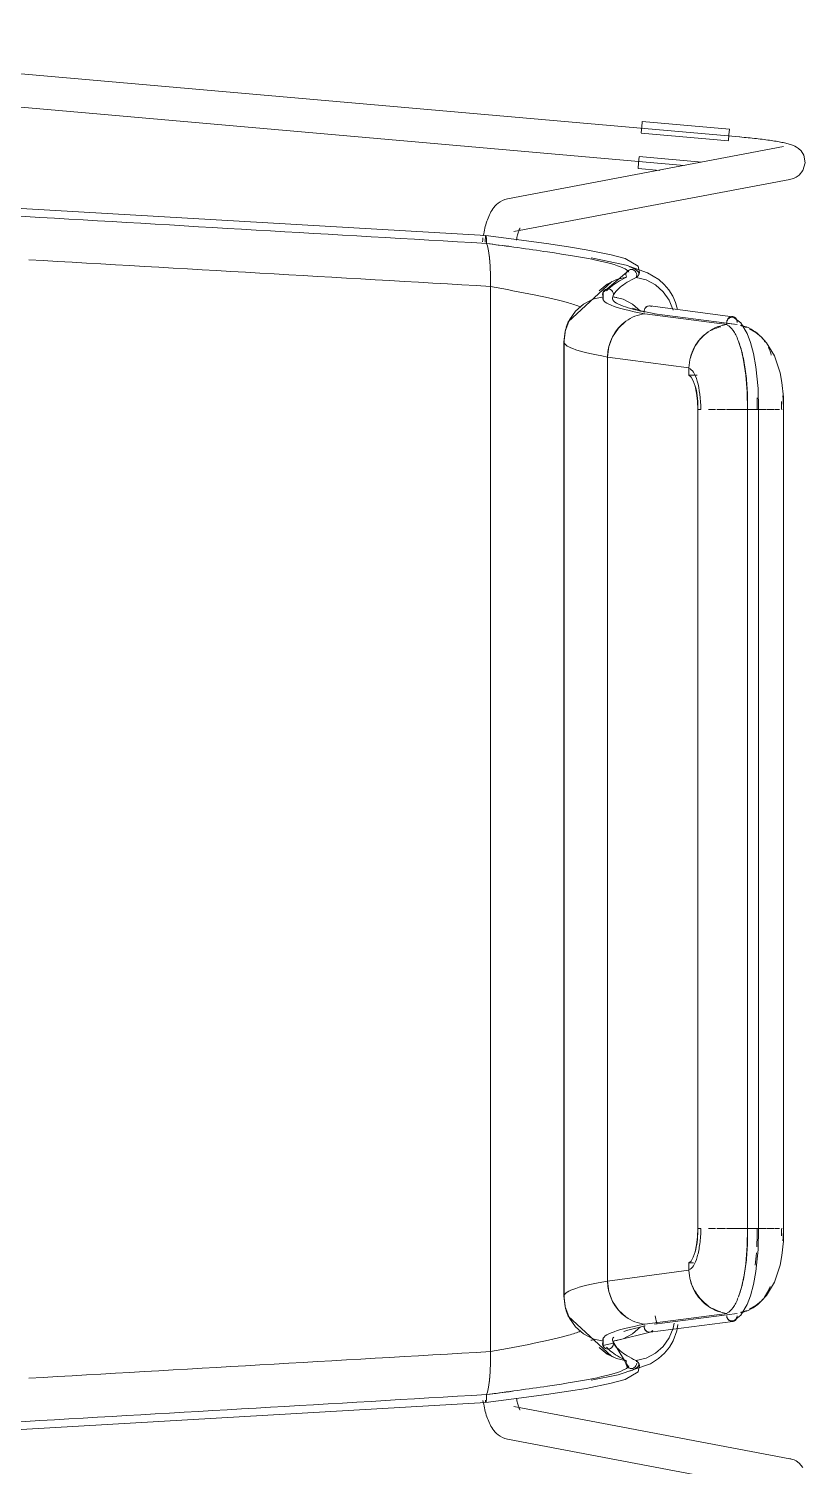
# Model space of a CAD drawing. Header units: millimetres. Extents: x 155927 to 295199, y -4084 to 97293.
# Drawn here: x 228215 to 228495, y 18219 to 18736 of the extents above; entities that cross this region are included whole.
import ezdxf

# ---------------------------------------------------------------- set-up
doc = ezdxf.new("R2010")
doc.units = ezdxf.units.MM
doc.header["$MEASUREMENT"] = 0
doc.layers.add('I-FURN', color=8, linetype='CONTINUOUS', lineweight=9)

msp = doc.modelspace()

# ---------------------------------------------------------------- linework, layer by layer
at = {"layer": 'I-FURN'}
for p, q in [((228471.19, 18697.33), (228027.87, 18736.28)), ((228026.82, 18724.33), (228451.32, 18687.03)), ((228435.81, 18698.8), (228435.99, 18700.86)), ((228435.99, 18700.86), (228436.17, 18702.91)), ((228436.17, 18702.91), (228467.58, 18700.15)), ((228435.8, 18698.68), (228467.21, 18695.92)), ((228467.4, 18698.11), (228467.22, 18696.04)), ((228467.58, 18700.15), (228467.4, 18698.11)), ((228471.35, 18697.32), (228471.19, 18697.33)), ((228472.1, 18697.25), (228471.35, 18697.32)), ((228472.85, 18697.18), (228472.1, 18697.25)), ((228473.6, 18697.11), (228472.85, 18697.18)), ((228474.34, 18697.04), (228473.6, 18697.11)), ((228475.08, 18696.96), (228474.34, 18697.04)), ((228475.81, 18696.88), (228475.08, 18696.96)), ((228476.54, 18696.8), (228475.81, 18696.88)), ((228477.26, 18696.72), (228476.54, 18696.8)), ((228477.97, 18696.64), (228477.26, 18696.72)), ((228478.66, 18696.55), (228477.97, 18696.64)), ((228479.35, 18696.47), (228478.66, 18696.55)), ((228480.03, 18696.38), (228479.35, 18696.47)), ((228480.69, 18696.29), (228480.03, 18696.38)), ((228481.34, 18696.2), (228480.69, 18696.29)), ((228481.97, 18696.11), (228481.34, 18696.2)), ((228482.59, 18696.02), (228481.97, 18696.11)), ((228483.2, 18695.93), (228482.59, 18696.02)), ((228483.78, 18695.84), (228483.2, 18695.93)), ((228484.35, 18695.75), (228483.78, 18695.84)), ((228484.9, 18695.66), (228484.35, 18695.75)), ((228485.44, 18695.56), (228484.9, 18695.66)), ((228485.95, 18695.47), (228485.44, 18695.56)), ((228486.45, 18695.37), (228485.95, 18695.47)), ((228486.92, 18695.28), (228486.45, 18695.37)), ((228487.04, 18693.85), (228387.75, 18675.04)), ((228457.66, 18688.24), (228435.06, 18690.23)), ((228487.38, 18695.18), (228486.92, 18695.28)), ((228487.83, 18695.08), (228487.38, 18695.18)), ((228488.25, 18694.98), (228487.83, 18695.08)), ((228488.67, 18694.88), (228488.25, 18694.98)), ((228489.07, 18694.77), (228488.67, 18694.88)), ((228489.46, 18694.66), (228489.07, 18694.77)), ((228489.86, 18694.53), (228489.46, 18694.66)), ((228490.26, 18694.39), (228489.86, 18694.53)), ((228490.69, 18694.22), (228490.26, 18694.39)), ((228491.17, 18694), (228490.69, 18694.22)), ((228491.73, 18693.7), (228491.17, 18694)), ((228492.43, 18693.22), (228491.73, 18693.7)), ((228493.34, 18692.37), (228492.43, 18693.22)), ((228494.38, 18690.71), (228493.34, 18692.37)), ((228494.86, 18687.95), (228494.38, 18690.71)), ((228434.68, 18686), (228434.86, 18688.04)), ((228434.68, 18686), (228442.58, 18685.3)), ((228434.86, 18688.04), (228435.04, 18690.11)), ((228494.03, 18685.2), (228492.71, 18683.62)), ((228494.03, 18685.2), (228494.86, 18687.95)), ((228379.9, 18661.85), (228047.99, 18681.14)), ((228389.98, 18663.25), (228489.27, 18682.06)), ((228489.69, 18682.15), (228489.27, 18682.06)), ((228490.2, 18682.29), (228489.69, 18682.15)), ((228490.82, 18682.5), (228490.2, 18682.29)), ((228491.62, 18682.88), (228490.82, 18682.5)), ((228492.71, 18683.62), (228491.62, 18682.88)), ((228386.76, 18674.78), (228385.86, 18674.42)), ((228387.75, 18675.04), (228386.76, 18674.78)), ((228381.44, 18669.79), (228381.17, 18669.24)), ((228381.73, 18670.33), (228381.44, 18669.79)), ((228382.06, 18670.87), (228381.73, 18670.33)), ((228382.42, 18671.4), (228382.06, 18670.87)), ((228382.82, 18671.94), (228382.42, 18671.4)), ((228383.27, 18672.47), (228382.82, 18671.94)), ((228383.79, 18672.99), (228383.27, 18672.47)), ((228384.38, 18673.5), (228383.79, 18672.99)), ((228385.07, 18673.98), (228384.38, 18673.5)), ((228385.86, 18674.42), (228385.07, 18673.98)), ((228379.55, 18664.44), (228379.39, 18663.79)), ((228379.71, 18665.09), (228379.55, 18664.44)), ((228379.88, 18665.72), (228379.71, 18665.09)), ((228380.06, 18666.33), (228379.88, 18665.72)), ((228380.26, 18666.94), (228380.06, 18666.33)), ((228380.46, 18667.53), (228380.26, 18666.94)), ((228380.68, 18668.11), (228380.46, 18667.53)), ((228380.92, 18668.68), (228380.68, 18668.11)), ((228381.17, 18669.24), (228380.92, 18668.68)), ((228392.1, 18664.29), (228392.03, 18664.13)), ((228392.15, 18664.37), (228392.1, 18664.29)), ((228392.19, 18664.45), (228392.15, 18664.37)), ((228392.21, 18664.47), (228392.19, 18664.45)), ((228378.77, 18660.33), (228378.67, 18659.6)), ((228378.87, 18661.04), (228378.77, 18660.33)), ((228379.12, 18662.44), (228378.99, 18661.74)), ((228379.25, 18663.12), (228379.12, 18662.44)), ((228379.39, 18663.79), (228379.25, 18663.12)), ((228379.69, 18660.48), (228379.68, 18659.99)), ((228379.68, 18659.99), (228379.69, 18660.48)), ((228379.68, 18659.99), (228379.69, 18659.49)), ((228379.69, 18659.49), (228379.68, 18659.99)), ((228379.72, 18660.93), (228379.69, 18660.48)), ((228379.69, 18660.48), (228379.72, 18660.93)), ((228379.75, 18661.31), (228379.72, 18660.93)), ((228379.72, 18660.93), (228379.75, 18661.31)), ((228379.8, 18661.6), (228379.75, 18661.31)), ((228379.75, 18661.31), (228379.8, 18661.6)), ((228379.8, 18661.6), (228379.85, 18661.79)), ((228379.85, 18661.78), (228379.8, 18661.6)), ((228379.9, 18661.85), (228379.85, 18661.78)), ((228379.85, 18661.79), (228379.9, 18661.85)), ((228379.9, 18661.85), (228391.76, 18660.29)), ((228379.95, 18661.77), (228379.9, 18661.85)), ((228379.9, 18661.85), (228379.95, 18661.78)), ((228379.95, 18661.78), (228380, 18661.59)), ((228380, 18661.58), (228379.95, 18661.77)), ((228380, 18661.59), (228380.05, 18661.29)), ((228380.05, 18661.28), (228380, 18661.58)), ((228380.05, 18661.29), (228380.08, 18660.9)), ((228380.08, 18660.9), (228380.05, 18661.28)), ((228380.1, 18660.44), (228380.08, 18660.9)), ((228380.08, 18660.9), (228380.1, 18660.45)), ((228380.09, 18658.98), (228380.11, 18659.45)), ((228380.11, 18659.45), (228380.09, 18658.98)), ((228380.1, 18660.45), (228380.11, 18659.95)), ((228380.11, 18659.95), (228380.1, 18660.44)), ((228380.11, 18659.45), (228380.11, 18659.95)), ((228380.11, 18659.95), (228380.11, 18659.45)), ((228391, 18660.7), (228390.91, 18660.21)), ((228391.11, 18661.17), (228391, 18660.7)), ((228391.21, 18661.62), (228391.11, 18661.17)), ((228391.32, 18662.04), (228391.21, 18661.62)), ((228391.42, 18662.43), (228391.32, 18662.04)), ((228391.53, 18662.8), (228391.42, 18662.43)), ((228391.64, 18663.13), (228391.53, 18662.8)), ((228391.74, 18663.44), (228391.64, 18663.13)), ((228391.85, 18663.71), (228391.74, 18663.44)), ((228391.76, 18660.29), (228401.68, 18658.94)), ((228391.94, 18663.94), (228391.85, 18663.71)), ((228392.03, 18664.13), (228391.94, 18663.94)), ((228380.09, 18658.98), (228380.49, 18658.08)), ((228380.49, 18658.08), (228380.09, 18658.98)), ((228380.49, 18658.08), (228380.85, 18656.34)), ((228380.85, 18656.33), (228380.49, 18658.08)), ((228381.17, 18653.84), (228380.85, 18656.33)), ((228380.85, 18656.33), (228381.16, 18653.87)), ((228401.68, 18658.94), (228409.7, 18657.76)), ((228409.7, 18657.76), (228416.02, 18656.72)), ((228416.02, 18656.72), (228425.04, 18654.92)), ((228425.04, 18654.92), (228430.03, 18653.51)), ((228381.16, 18653.87), (228381.4, 18650.78)), ((228381.41, 18650.74), (228381.17, 18653.84)), ((228381.4, 18650.74), (228381.56, 18647.26)), ((228381.56, 18647.2), (228381.41, 18650.74)), ((228421.88, 18653.01), (228417.81, 18653.74)), ((228430.4, 18651.12), (228421.88, 18653.01)), ((228431.43, 18649.41), (228422.01, 18641.29)), ((228430.03, 18653.51), (228434.67, 18650.74)), ((228438.03, 18648.44), (228430.4, 18651.12)), ((228430.62, 18648.7), (228430.93, 18649.08)), ((228430.93, 18649.08), (228430.62, 18648.7)), ((228430.93, 18649.08), (228431.34, 18649.37)), ((228431.34, 18649.37), (228430.93, 18649.08)), ((228431.16, 18649.26), (228431.37, 18649.39)), ((228431.34, 18649.37), (228431.8, 18649.55)), ((228431.8, 18649.55), (228431.34, 18649.37)), ((228431.8, 18649.55), (228432.28, 18649.61)), ((228432.28, 18649.61), (228431.8, 18649.55)), ((228432.28, 18649.61), (228432.77, 18649.53)), ((228432.77, 18649.54), (228432.28, 18649.61)), ((228433.22, 18649.34), (228432.77, 18649.54)), ((228432.77, 18649.53), (228433.22, 18649.34)), ((228433.22, 18649.34), (228433.61, 18649.04)), ((228433.62, 18649.04), (228433.22, 18649.34)), ((228433.61, 18649.04), (228433.92, 18648.65)), ((228433.92, 18648.65), (228433.62, 18649.04)), ((228434.67, 18650.74), (228435.2, 18648.56)), ((228381.56, 18647.2), (228381.62, 18643.51)), ((228381.62, 18643.43), (228381.56, 18647.2)), ((228425.23, 18645.3), (228409.54, 18630.7)), ((228423.56, 18644.36), (228420.72, 18641.96)), ((228420.72, 18641.96), (228423.56, 18644.35)), ((228426.88, 18646), (228423.56, 18644.36)), ((228423.56, 18644.35), (228426.89, 18645.99)), ((228430.5, 18646.79), (228426.88, 18646)), ((228426.89, 18645.99), (228430.5, 18646.79)), ((228430.32, 18647.76), (228430.41, 18648.25)), ((228430.41, 18648.25), (228430.32, 18647.76)), ((228430.35, 18647.26), (228430.32, 18647.76)), ((228430.32, 18647.76), (228430.35, 18647.26)), ((228430.5, 18646.79), (228430.35, 18647.26)), ((228430.35, 18647.26), (228430.5, 18646.79)), ((228430.41, 18648.25), (228430.62, 18648.7)), ((228430.62, 18648.7), (228430.41, 18648.25)), ((228433.92, 18648.65), (228434.12, 18648.2)), ((228434.12, 18648.2), (228433.92, 18648.65)), ((228434.15, 18647.2), (228433.98, 18646.73)), ((228433.99, 18646.73), (228434.15, 18647.21)), ((228437.62, 18645.83), (228433.99, 18646.73)), ((228434.12, 18648.2), (228434.19, 18647.7)), ((228434.19, 18647.7), (228434.12, 18648.2)), ((228434.19, 18647.7), (228434.15, 18647.2)), ((228434.15, 18647.21), (228434.19, 18647.7)), ((228435.2, 18648.56), (228434.91, 18647.64)), ((228440.94, 18644.09), (228437.62, 18645.83)), ((228442.14, 18645.94), (228438.03, 18648.44)), ((228443.76, 18641.61), (228440.94, 18644.09)), ((228444.1, 18644.2), (228442.14, 18645.94)), ((228445.79, 18642.22), (228444.1, 18644.2)), ((228381.62, 18260.03), (228381.62, 18643.43)), ((228381.62, 18643.43), (228381.62, 18260.03)), ((228418.4, 18638.88), (228415, 18637.13)), ((228415.01, 18637.13), (228418.39, 18638.88)), ((228422.11, 18639.78), (228418.4, 18638.88)), ((228421.99, 18641.24), (228421.91, 18640.74)), ((228421.91, 18640.74), (228421.99, 18641.23)), ((228421.95, 18640.24), (228421.91, 18640.74)), ((228421.91, 18640.74), (228421.95, 18640.25)), ((228421.95, 18640.25), (228422.11, 18639.78)), ((228422.11, 18639.77), (228421.95, 18640.24)), ((228422.19, 18641.69), (228421.99, 18641.24)), ((228421.99, 18641.23), (228422.2, 18641.68)), ((228422.14, 18641.59), (228422.09, 18638.71)), ((228422.51, 18642.07), (228422.19, 18641.69)), ((228422.2, 18641.68), (228422.51, 18642.07)), ((228422.51, 18642.07), (228422.91, 18642.36)), ((228422.91, 18642.36), (228422.51, 18642.07)), ((228422.91, 18642.36), (228423.37, 18642.55)), ((228423.37, 18642.55), (228422.91, 18642.36)), ((228423.86, 18642.62), (228423.37, 18642.55)), ((228423.37, 18642.55), (228423.86, 18642.61)), ((228424.35, 18642.55), (228423.86, 18642.62)), ((228423.86, 18642.61), (228424.35, 18642.55)), ((228424.35, 18642.55), (228424.81, 18642.36)), ((228424.81, 18642.36), (228424.35, 18642.55)), ((228424.81, 18642.36), (228425.22, 18642.07)), ((228425.22, 18642.07), (228424.81, 18642.36)), ((228425.22, 18642.07), (228425.53, 18641.68)), ((228425.53, 18641.69), (228425.22, 18642.07)), ((228425.73, 18641.24), (228425.53, 18641.69)), ((228425.53, 18641.68), (228425.73, 18641.23)), ((228425.78, 18640.24), (228425.61, 18639.77)), ((228425.61, 18639.77), (228427.04, 18639.54)), ((228425.62, 18639.78), (228425.78, 18640.25)), ((228429.33, 18638.88), (228425.62, 18639.78)), ((228425.9, 18640.45), (228425.72, 18640.02)), ((228425.82, 18640.74), (228425.73, 18641.24)), ((228425.73, 18641.23), (228425.81, 18640.74)), ((228425.81, 18640.74), (228425.78, 18640.24)), ((228425.78, 18640.25), (228425.82, 18640.74)), ((228432.73, 18637.13), (228429.33, 18638.88)), ((228445.94, 18638.53), (228443.76, 18641.61)), ((228447.16, 18640.03), (228445.79, 18642.22)), ((228447.34, 18635.01), (228445.94, 18638.53)), ((228448.19, 18637.66), (228447.16, 18640.03)), ((228409.96, 18631.48), (228412.13, 18634.62)), ((228412.13, 18634.62), (228409.96, 18631.49)), ((228412.13, 18634.62), (228415.01, 18637.13)), ((228415, 18637.13), (228412.13, 18634.62)), ((228432.69, 18635.62), (228435.13, 18634.87)), ((228435.6, 18634.62), (228432.73, 18637.13)), ((228435.13, 18634.87), (228441.42, 18633.49)), ((228436.98, 18635.09), (228436.9, 18634.6)), ((228436.9, 18634.6), (228436.94, 18634.11)), ((228437.17, 18635.55), (228436.98, 18635.09)), ((228437.09, 18633.64), (228466.79, 18629.79)), ((228437.47, 18635.93), (228437.17, 18635.55)), ((228437.86, 18636.22), (228437.47, 18635.93)), ((228438.3, 18636.41), (228437.86, 18636.22)), ((228438.77, 18636.48), (228438.3, 18636.41)), ((228439.24, 18636.41), (228438.77, 18636.48)), ((228439, 18636.47), (228468.78, 18632.61)), ((228439.68, 18636.23), (228439.24, 18636.41)), ((228440.64, 18633.62), (228470.33, 18629.77)), ((228448.85, 18635.15), (228448.19, 18637.66)), ((228410.13, 18631.8), (228408.41, 18627.34)), ((228409.96, 18631.49), (228408.59, 18627.92)), ((228408.6, 18627.91), (228409.96, 18631.48)), ((228409.54, 18630.7), (228408.83, 18628.78)), ((228427.59, 18628.52), (228425.51, 18625.4)), ((228430.33, 18631.01), (228427.59, 18628.52)), ((228464.54, 18630.52), (228469.14, 18629.92)), ((228469.27, 18632.25), (228471.66, 18630.36)), ((228471.66, 18630.36), (228473.96, 18626.53)), ((228474.77, 18628.23), (228477.04, 18626.9)), ((228408.41, 18627.34), (228407.97, 18623.59)), ((228407.97, 18623.59), (228407.97, 18318.79)), ((228408.59, 18627.92), (228408.12, 18624.12)), ((228408.12, 18624.12), (228408.6, 18627.91)), ((228408.12, 18279.34), (228408.12, 18624.12)), ((228408.12, 18624.12), (228408.12, 18279.34)), ((228425.51, 18625.4), (228424.19, 18621.86)), ((228471.01, 18623.32), (228470.82, 18623.83)), ((228471.89, 18620.49), (228471.01, 18623.32)), ((228473.96, 18626.53), (228475.15, 18623.36)), ((228475.15, 18623.36), (228476.23, 18619.32)), ((228477.04, 18626.9), (228479.11, 18625.23)), ((228479.11, 18625.23), (228480.94, 18623.25)), ((228480.94, 18623.25), (228483.81, 18618.53)), ((228424.19, 18621.86), (228423.72, 18618.09)), ((228423.72, 18618.09), (228452.99, 18614.23)), ((228423.72, 18285.38), (228423.72, 18618.09)), ((228423.72, 18618.09), (228423.72, 18285.38)), ((228472.69, 18616.99), (228471.89, 18620.49)), ((228476.23, 18619.32), (228477.1, 18614.61)), ((228483.81, 18618.53), (228485.83, 18612.38)), ((228452.99, 18614.23), (228452.93, 18611.51)), ((228473.52, 18611.56), (228472.69, 18616.99)), ((228477.1, 18614.61), (228477.9, 18606.72)), ((228455.93, 18611.51), (228452.93, 18611.51)), ((228452.93, 18611.51), (228453.79, 18610.87)), ((228453.79, 18610.87), (228454.58, 18609.52)), ((228454.58, 18609.52), (228455.25, 18607.54)), ((228455.25, 18607.54), (228455.76, 18605.05)), ((228474, 18605.57), (228473.52, 18611.56)), ((228485.83, 18612.38), (228486.48, 18608.89)), ((228486.48, 18608.89), (228487, 18603.68)), ((228455.76, 18605.05), (228456.08, 18602.2)), ((228456.08, 18602.2), (228456.18, 18599.16)), ((228474.08, 18599.16), (228474, 18605.57)), ((228477.9, 18606.72), (228478.05, 18599.16)), ((228487, 18603.68), (228487.08, 18599.16)), ((228456.18, 18599.16), (228456.18, 18304.31)), ((228456.24, 18304.31), (228456.24, 18599.16)), ((228460.1, 18599.16), (228462.56, 18599.16)), ((228463.08, 18599.16), (228464.49, 18599.16)), ((228466.19, 18599.16), (228464.48, 18599.16)), ((228466.55, 18599.16), (228470.11, 18599.16)), ((228474.11, 18599.16), (228470.3, 18599.16)), ((228470.3, 18599.16), (228474.11, 18599.16)), ((228474.08, 18599.16), (228474.08, 18304.31)), ((228474.09, 18599.16), (228478.05, 18599.16)), ((228474.2, 18599.16), (228474.09, 18599.16)), ((228474.42, 18599.16), (228474.2, 18599.16)), ((228474.75, 18599.16), (228474.42, 18599.16)), ((228475.17, 18599.16), (228474.75, 18599.16)), ((228475.64, 18599.16), (228475.17, 18599.16)), ((228476.14, 18599.16), (228475.64, 18599.16)), ((228476.63, 18599.16), (228476.14, 18599.16)), ((228477.09, 18599.16), (228476.63, 18599.16)), ((228477.48, 18599.16), (228477.09, 18599.16)), ((228477.78, 18599.16), (228477.48, 18599.16)), ((228477.98, 18599.16), (228477.78, 18599.16)), ((228480.83, 18599.16), (228477.8, 18599.16)), ((228477.8, 18599.16), (228480.82, 18599.16)), ((228478.05, 18599.16), (228477.98, 18599.16)), ((228478.05, 18304.31), (228478.05, 18599.16)), ((228480.99, 18599.16), (228483.56, 18599.16)), ((228483.84, 18599.16), (228485.59, 18599.16)), ((228486.78, 18599.16), (228487.07, 18599.16)), ((228487.08, 18599.16), (228486.91, 18599.16)), ((228487.08, 18304.31), (228487.08, 18599.16)), ((228407.97, 18318.79), (228407.97, 18279.88)), ((228456.18, 18304.31), (228456.08, 18301.27)), ((228462.56, 18304.31), (228460.1, 18304.31)), ((228464.49, 18304.31), (228463.08, 18304.31)), ((228464.48, 18304.31), (228466.19, 18304.31)), ((228470.11, 18304.31), (228466.55, 18304.31)), ((228470.3, 18304.31), (228474.11, 18304.31)), ((228474.11, 18304.31), (228470.3, 18304.31)), ((228474.01, 18298.08), (228474.08, 18304.31)), ((228478.05, 18304.31), (228474.2, 18304.31)), ((228474.2, 18304.31), (228474.42, 18304.31)), ((228474.42, 18304.31), (228474.75, 18304.31)), ((228474.75, 18304.31), (228475.17, 18304.31)), ((228475.17, 18304.31), (228475.64, 18304.31)), ((228475.64, 18304.31), (228476.14, 18304.31)), ((228476.14, 18304.31), (228476.63, 18304.31)), ((228476.63, 18304.31), (228477.09, 18304.31)), ((228477.09, 18304.31), (228477.48, 18304.31)), ((228477.48, 18304.31), (228477.78, 18304.31)), ((228477.78, 18304.31), (228477.98, 18304.31)), ((228477.8, 18304.31), (228480.83, 18304.31)), ((228480.82, 18304.31), (228477.8, 18304.31)), ((228477.9, 18296.75), (228478.05, 18304.31)), ((228477.98, 18304.31), (228478.05, 18304.31)), ((228483.56, 18304.31), (228480.99, 18304.31)), ((228485.59, 18304.31), (228483.84, 18304.31)), ((228487.07, 18304.31), (228486.78, 18304.31)), ((228486.91, 18304.31), (228487.08, 18304.31)), ((228487, 18299.79), (228487.08, 18304.31)), ((228455.76, 18298.42), (228455.25, 18295.93)), ((228456.08, 18301.27), (228455.76, 18298.42)), ((228473.47, 18291.52), (228474.01, 18298.08)), ((228486.48, 18294.58), (228487, 18299.79)), ((228453.79, 18292.59), (228452.93, 18291.95)), ((228452.93, 18291.95), (228454.59, 18291.95)), ((228452.93, 18291.95), (228452.99, 18289.24)), ((228454.58, 18293.94), (228453.79, 18292.59)), ((228455.25, 18295.93), (228454.58, 18293.94)), ((228477.1, 18288.86), (228477.9, 18296.75)), ((228485.83, 18291.08), (228486.48, 18294.58)), ((228452.99, 18289.24), (228423.72, 18285.38)), ((228471.91, 18283.07), (228472.88, 18287.51)), ((228472.88, 18287.51), (228473.47, 18291.52)), ((228476.23, 18284.14), (228477.1, 18288.86)), ((228483.81, 18284.93), (228485.83, 18291.08)), ((228423.72, 18285.38), (228424.19, 18281.61)), ((228424.19, 18281.61), (228425.51, 18278.06)), ((228470.82, 18279.64), (228471.91, 18283.07)), ((228475.15, 18280.1), (228476.23, 18284.14)), ((228480.94, 18280.22), (228483.81, 18284.93)), ((228408.41, 18276.13), (228407.97, 18279.88)), ((228408.6, 18275.55), (228408.12, 18279.34)), ((228408.12, 18279.34), (228408.59, 18275.55)), ((228410.13, 18271.66), (228408.41, 18276.13)), ((228425.51, 18278.06), (228427.59, 18274.95)), ((228471.66, 18273.1), (228473.96, 18276.93)), ((228473.96, 18276.93), (228475.15, 18280.1)), ((228474.77, 18275.24), (228477.04, 18276.57)), ((228477.04, 18276.57), (228479.11, 18278.24)), ((228479.11, 18278.24), (228480.94, 18280.22)), ((228408.59, 18275.55), (228409.96, 18271.98)), ((228409.96, 18271.98), (228408.6, 18275.55)), ((228409.54, 18272.76), (228408.83, 18274.69)), ((228425.23, 18258.16), (228409.54, 18272.76)), ((228412.13, 18268.85), (228409.96, 18271.98)), ((228409.96, 18271.98), (228412.13, 18268.84)), ((228427.59, 18274.95), (228430.33, 18272.46)), ((228437.09, 18269.83), (228466.79, 18273.67)), ((228470.33, 18273.69), (228440.64, 18269.85)), ((228441.42, 18269.97), (228440.84, 18272.9)), ((228464.54, 18272.94), (228466.8, 18273.24)), ((228469.27, 18271.21), (228471.66, 18273.1)), ((228415.01, 18266.34), (228412.13, 18268.85)), ((228412.13, 18268.84), (228415, 18266.33)), ((228415, 18266.33), (228418.4, 18264.58)), ((228418.39, 18264.59), (228415.01, 18266.34)), ((228439.08, 18267.01), (228427.46, 18264.05)), ((228429.33, 18264.58), (228432.73, 18266.33)), ((228432.73, 18266.33), (228435.6, 18268.84)), ((228436.94, 18269.36), (228436.9, 18268.86)), ((228436.9, 18268.86), (228436.98, 18268.37)), ((228436.98, 18268.37), (228437.17, 18267.92)), ((228437.17, 18267.92), (228437.47, 18267.54)), ((228437.47, 18267.54), (228437.86, 18267.24)), ((228437.86, 18267.24), (228438.3, 18267.05)), ((228438.3, 18267.05), (228438.77, 18266.98)), ((228438.77, 18266.98), (228439.24, 18267.05)), ((228468.78, 18270.85), (228439, 18267)), ((228439.24, 18267.05), (228439.68, 18267.24)), ((228439.68, 18267.24), (228440.06, 18267.53)), ((228445.94, 18264.94), (228447.34, 18268.45)), ((228447.7, 18270.2), (228447.33, 18268.46)), ((228447.34, 18268.45), (228447.7, 18270.19)), ((228447.38, 18263.86), (228448.67, 18267.46)), ((228448.67, 18267.46), (228448.97, 18269.73)), ((228418.4, 18264.58), (228422.11, 18263.69)), ((228423.56, 18259.11), (228420.72, 18261.51)), ((228420.72, 18261.51), (228423.56, 18259.1)), ((228421.91, 18262.72), (228421.95, 18263.22)), ((228421.95, 18263.22), (228421.91, 18262.72)), ((228421.99, 18262.23), (228421.91, 18262.72)), ((228421.91, 18262.72), (228421.99, 18262.23)), ((228421.95, 18263.22), (228422.11, 18263.69)), ((228422.11, 18263.69), (228421.95, 18263.22)), ((228422.2, 18261.78), (228421.99, 18262.23)), ((228421.99, 18262.23), (228422.19, 18261.78)), ((228422.01, 18262.17), (228425.9, 18263.01)), ((228422.14, 18261.88), (228422.09, 18264.76)), ((228422.19, 18261.78), (228422.51, 18261.4)), ((228422.51, 18261.4), (228422.2, 18261.78)), ((228422.91, 18261.11), (228422.51, 18261.4)), ((228422.51, 18261.4), (228422.91, 18261.1)), ((228423.37, 18260.92), (228422.91, 18261.11)), ((228422.91, 18261.1), (228423.37, 18260.91)), ((228423.86, 18260.85), (228423.37, 18260.92)), ((228423.37, 18260.91), (228423.86, 18260.85)), ((228424.35, 18260.92), (228423.86, 18260.85)), ((228423.86, 18260.85), (228424.35, 18260.91)), ((228424.81, 18261.11), (228424.35, 18260.92)), ((228424.35, 18260.91), (228424.81, 18261.1)), ((228425.22, 18261.4), (228424.81, 18261.11)), ((228424.81, 18261.1), (228425.22, 18261.4)), ((228425.53, 18261.78), (228425.22, 18261.4)), ((228425.22, 18261.4), (228425.53, 18261.78)), ((228425.73, 18262.23), (228425.53, 18261.78)), ((228425.53, 18261.78), (228425.73, 18262.23)), ((228427.46, 18264.05), (228425.6, 18263.72)), ((228427.04, 18263.92), (228425.61, 18263.69)), ((228425.61, 18263.69), (228425.78, 18263.22)), ((228425.62, 18263.69), (228429.33, 18264.58)), ((228425.78, 18263.22), (228425.62, 18263.69)), ((228431.43, 18254.05), (228425.72, 18263.44)), ((228425.81, 18262.72), (228425.73, 18262.23)), ((228425.73, 18262.23), (228425.82, 18262.72)), ((228425.78, 18263.22), (228425.81, 18262.72)), ((228425.82, 18262.72), (228425.78, 18263.22)), ((228440.94, 18259.37), (228443.76, 18261.85)), ((228443.76, 18261.85), (228445.94, 18264.94)), ((228444.26, 18259.42), (228446.04, 18261.59)), ((228446.04, 18261.59), (228447.38, 18263.86)), ((228381.56, 18256.2), (228381.4, 18252.73)), ((228381.41, 18252.73), (228381.56, 18256.26)), ((228381.56, 18256.26), (228381.62, 18260.03)), ((228381.62, 18259.95), (228381.56, 18256.26)), ((228426.89, 18257.47), (228423.56, 18259.11)), ((228423.56, 18259.1), (228426.88, 18257.46)), ((228426.88, 18257.46), (228430.5, 18256.68)), ((228430.5, 18256.68), (228426.89, 18257.47)), ((228427.48, 18251.63), (228439.19, 18255.62)), ((228430.32, 18255.71), (228430.35, 18256.21)), ((228430.35, 18256.2), (228430.32, 18255.7)), ((228430.41, 18255.22), (228430.32, 18255.71)), ((228430.32, 18255.7), (228430.41, 18255.21)), ((228430.35, 18256.21), (228430.5, 18256.68)), ((228430.5, 18256.68), (228430.35, 18256.2)), ((228433.98, 18256.73), (228434.15, 18256.26)), ((228433.99, 18256.73), (228437.62, 18257.63)), ((228434.15, 18256.26), (228433.99, 18256.73)), ((228434.19, 18255.76), (228434.12, 18255.27)), ((228434.12, 18255.27), (228434.19, 18255.76)), ((228435.2, 18254.91), (228434.91, 18255.82)), ((228437.62, 18257.63), (228440.94, 18259.37)), ((228439.19, 18255.62), (228442.02, 18257.43)), ((228442.02, 18257.43), (228444.26, 18259.42)), ((228381.17, 18249.63), (228381.41, 18252.73)), ((228381.4, 18252.68), (228381.17, 18249.62)), ((228417.81, 18249.72), (228427.48, 18251.63)), ((228430.03, 18249.95), (228434.67, 18252.72)), ((228430.62, 18254.77), (228430.41, 18255.22)), ((228430.41, 18255.21), (228430.62, 18254.76)), ((228430.93, 18254.39), (228430.62, 18254.77)), ((228430.62, 18254.76), (228430.93, 18254.38)), ((228431.34, 18254.1), (228430.93, 18254.39)), ((228430.93, 18254.38), (228431.34, 18254.1)), ((228431.8, 18253.92), (228431.34, 18254.1)), ((228431.34, 18254.1), (228431.8, 18253.91)), ((228432.28, 18253.86), (228431.8, 18253.92)), ((228431.8, 18253.91), (228432.28, 18253.85)), ((228432.77, 18253.93), (228432.28, 18253.86)), ((228432.28, 18253.85), (228432.77, 18253.93)), ((228433.22, 18254.13), (228432.77, 18253.93)), ((228432.77, 18253.93), (228433.22, 18254.12)), ((228433.61, 18254.43), (228433.22, 18254.13)), ((228433.22, 18254.12), (228433.62, 18254.42)), ((228433.92, 18254.81), (228433.61, 18254.43)), ((228433.62, 18254.42), (228433.92, 18254.81)), ((228434.12, 18255.27), (228433.92, 18254.81)), ((228433.92, 18254.81), (228434.12, 18255.27)), ((228434.67, 18252.72), (228435.2, 18254.91)), ((228380.49, 18245.38), (228380.09, 18244.48)), ((228380.09, 18244.48), (228380.49, 18245.38)), ((228380.49, 18245.38), (228380.85, 18247.13)), ((228380.85, 18247.12), (228380.49, 18245.38)), ((228380.85, 18247.13), (228381.17, 18249.63)), ((228381.16, 18249.59), (228380.85, 18247.13)), ((228401.68, 18244.53), (228409.7, 18245.71)), ((228409.7, 18245.71), (228416.02, 18246.74)), ((228416.02, 18246.74), (228425.04, 18248.55)), ((228425.04, 18248.55), (228430.03, 18249.95)), ((228379.9, 18241.61), (228047.99, 18222.33)), ((228378.99, 18241.72), (228378.87, 18242.42)), ((228379.12, 18241.03), (228378.99, 18241.72)), ((228379.25, 18240.35), (228379.12, 18241.03)), ((228379.39, 18239.68), (228379.25, 18240.35)), ((228379.72, 18242.53), (228379.75, 18242.15)), ((228379.75, 18242.15), (228379.72, 18242.53)), ((228379.75, 18242.15), (228379.8, 18241.86)), ((228379.8, 18241.86), (228379.75, 18242.15)), ((228379.85, 18241.68), (228379.9, 18241.62)), ((228379.9, 18241.61), (228379.85, 18241.68)), ((228379.9, 18241.62), (228391.76, 18243.17)), ((228380, 18241.88), (228380.05, 18242.18)), ((228380.05, 18242.18), (228380, 18241.88)), ((228380.05, 18242.18), (228380.08, 18242.57)), ((228380.08, 18242.56), (228380.05, 18242.18)), ((228380.08, 18242.57), (228380.1, 18243.02)), ((228380.1, 18243.02), (228380.08, 18242.56)), ((228380.11, 18244.01), (228380.09, 18244.48)), ((228380.09, 18244.48), (228380.11, 18244.01)), ((228380.1, 18243.02), (228380.11, 18243.51)), ((228380.11, 18243.51), (228380.1, 18243.02)), ((228380.11, 18243.51), (228380.11, 18244.01)), ((228380.11, 18244.01), (228380.11, 18243.51)), ((228489.27, 18221.4), (228389.98, 18240.21)), ((228391, 18242.76), (228390.91, 18243.26)), ((228391.11, 18242.29), (228391, 18242.76)), ((228391.21, 18241.85), (228391.11, 18242.29)), ((228391.32, 18241.43), (228391.21, 18241.85)), ((228391.42, 18241.03), (228391.32, 18241.43)), ((228391.53, 18240.67), (228391.42, 18241.03)), ((228391.64, 18240.33), (228391.53, 18240.67)), ((228391.74, 18240.03), (228391.64, 18240.33)), ((228391.85, 18239.76), (228391.74, 18240.03)), ((228391.76, 18243.17), (228401.68, 18244.53)), ((228379.55, 18239.02), (228379.39, 18239.68)), ((228379.71, 18238.38), (228379.55, 18239.02)), ((228379.88, 18237.75), (228379.71, 18238.38)), ((228380.06, 18237.13), (228379.88, 18237.75)), ((228380.26, 18236.53), (228380.06, 18237.13)), ((228380.46, 18235.94), (228380.26, 18236.53)), ((228380.68, 18235.35), (228380.46, 18235.94)), ((228380.92, 18234.78), (228380.68, 18235.35)), ((228381.17, 18234.22), (228380.92, 18234.78)), ((228391.94, 18239.53), (228391.85, 18239.76)), ((228392.03, 18239.33), (228391.94, 18239.53)), ((228392.1, 18239.18), (228392.03, 18239.33)), ((228392.15, 18239.09), (228392.1, 18239.18)), ((228392.19, 18239.02), (228392.15, 18239.09)), ((228392.21, 18238.99), (228392.19, 18239.02)), ((228381.44, 18233.67), (228381.17, 18234.22)), ((228381.73, 18233.14), (228381.44, 18233.67)), ((228382.06, 18232.6), (228381.73, 18233.14)), ((228382.42, 18232.06), (228382.06, 18232.6)), ((228382.82, 18231.53), (228382.42, 18232.06)), ((228383.27, 18231), (228382.82, 18231.53)), ((228383.79, 18230.48), (228383.27, 18231)), ((228384.38, 18229.97), (228383.79, 18230.48)), ((228385.07, 18229.48), (228384.38, 18229.97)), ((228385.86, 18229.05), (228385.07, 18229.48)), ((228386.76, 18228.68), (228385.86, 18229.05)), ((228387.75, 18228.42), (228386.76, 18228.68)), ((228387.75, 18228.42), (228487.04, 18209.61)), ((228489.69, 18221.31), (228489.27, 18221.4)), ((228490.2, 18221.18), (228489.69, 18221.31)), ((228490.82, 18220.96), (228490.2, 18221.18)), ((228491.62, 18220.59), (228490.82, 18220.96)), ((228492.71, 18219.84), (228491.62, 18220.59)), ((228494.03, 18218.26), (228492.71, 18219.84))]:
    msp.add_line(p, q, dxfattribs=at)
for centre, major_axis, ratio, start_param, end_param in [((228438.78, 18617.96), (0, 15.78), 0.955139, 0.112537, 0.354036), ((228438.77, 18634.52), (0, 1.96), 0.955139, 5.775592, 8.064923), ((228438.78, 18617.96), (0, 15.78), 0.955139, 0.595876, 1.562553), ((228438.78, 18617.96), (0, 15.78), 0.955139, 0.354206, 0.595753), ((228471.33, 18599.16), (-15.75, 0), 0.000004, 5.8107, 5.99294), ((228482.81, 18599.16), (0, 12.4), 0.287441, 4.712389, 4.950404), ((228471.33, 18304.31), (-15.75, 0), 0.000004, 0.290246, 0.472486), ((228482.81, 18304.31), (0, 12.4), 0.287441, 4.492176, 4.712389), ((228438.78, 18285.51), (0, 15.78), 0.955139, 1.579038, 2.545717), ((228438.78, 18285.51), (0, 15.78), 0.955139, 2.545839, 2.787386), ((228438.78, 18285.51), (0, 15.78), 0.955139, 2.787556, 3.029056), ((228438.77, 18268.95), (0, 1.96), 0.955139, 1.359855, 3.903556)]:
    msp.add_ellipse(centre, major_axis=major_axis, ratio=ratio, start_param=start_param, end_param=end_param, dxfattribs=at)
for points in [[(228048.09, 18678.3), (228103.49, 18675.08), (228214.26, 18668.64), (228324.85, 18662.2), (228380.09, 18658.98)], [(228389.26, 18657.81), (228386.23, 18658.19), (228383.16, 18658.58), (228380.1, 18658.97)], [(228215.38, 18653.1), (228270.84, 18649.9), (228326.26, 18646.71), (228381.62, 18643.51)], [(228437.09, 18633.64), (228431.59, 18634.66), (228423.53, 18636.71), (228421.56, 18638.75), (228422.11, 18639.77)], [(228466.79, 18629.79), (228465.55, 18629.64), (228463.18, 18629.06), (228459.84, 18627.3), (228457, 18624.77), (228454.81, 18621.62), (228453.39, 18618.02), (228453.03, 18615.52), (228452.99, 18614.23)], [(228461.28, 18627.81), (228462.31, 18628.38), (228463.42, 18628.71), (228464.54, 18629.01)], [(228466.64, 18630.06), (228466.62, 18630.14), (228466.61, 18630.3), (228466.61, 18630.47), (228466.61, 18630.55)], [(228466.79, 18629.59), (228467.51, 18629.24), (228468.92, 18627.93), (228470.82, 18624.23), (228472.34, 18619.16), (228473.45, 18613.01), (228474.08, 18606.16), (228474.16, 18601.5), (228474.11, 18599.16)], [(228471.75, 18629.31), (228472.4, 18629.15), (228473.05, 18628.95), (228473.68, 18628.71)], [(228408.12, 18624.12), (228408.02, 18623.95), (228407.97, 18623.77), (228407.97, 18623.59)], [(228482.64, 18618.76), (228482.38, 18619.72), (228482.03, 18620.65), (228481.6, 18621.54)], [(228453.01, 18613.98), (228454.12, 18613.73), (228456.29, 18610.34), (228457.25, 18602.95), (228457.31, 18599.16)], [(228456.23, 18600), (228456.18, 18602.78), (228455.91, 18605.92), (228455.3, 18607.54)], [(228477.5, 18603.42), (228477.53, 18602.01), (228477.54, 18600.59), (228477.51, 18599.16)], [(228486.77, 18604.13), (228486.93, 18602.55), (228487, 18600.87), (228486.99, 18599.16)], [(228457.31, 18304.31), (228457.28, 18302.41), (228457.02, 18298.68), (228456.06, 18293.88), (228454.66, 18290.56), (228453.56, 18289.61), (228453.01, 18289.48)], [(228455.3, 18295.93), (228455.84, 18297.99), (228456.13, 18300.7), (228456.22, 18303.47)], [(228477.51, 18304.31), (228477.55, 18302.09), (228477.52, 18299.89), (228477.41, 18297.71)], [(228486.99, 18304.31), (228487, 18302.73), (228486.92, 18301.23), (228486.79, 18299.8)], [(228477.27, 18295.5), (228477.16, 18294.02), (228477.01, 18292.57), (228476.84, 18291.15)], [(228452.99, 18289.24), (228453.03, 18287.94), (228453.39, 18285.44), (228454.81, 18281.84), (228457, 18278.69), (228459.84, 18276.17), (228463.18, 18274.4), (228465.55, 18273.82), (228466.79, 18273.67)], [(228407.97, 18279.88), (228407.97, 18279.7), (228408.02, 18279.52), (228408.12, 18279.34)], [(228470.75, 18279.47), (228470.18, 18278), (228468.92, 18275.54), (228467.51, 18274.23), (228466.79, 18273.88)], [(228464.52, 18274.33), (228463.4, 18274.64), (228462.3, 18275.08), (228461.27, 18275.65)], [(228473.67, 18274.76), (228473.02, 18274.5), (228472.34, 18274.34), (228471.66, 18274.2)], [(228437.09, 18269.83), (228431.59, 18268.81), (228423.53, 18266.76), (228421.56, 18264.71), (228422.11, 18263.69)], [(228437.3, 18269.2), (228434.18, 18268.54), (228431.26, 18267.88), (228429.54, 18267.23)], [(228419.05, 18264.25), (228418.59, 18264.19), (228418.12, 18264.14), (228417.65, 18264.08)], [(228425.91, 18265.2), (228425.45, 18264.69), (228425.35, 18264.19), (228425.61, 18263.69)], [(228381.62, 18259.95), (228326.26, 18256.76), (228270.84, 18253.56), (228215.38, 18250.37)], [(228389.45, 18245.68), (228386.36, 18245.29), (228383.22, 18244.89), (228380.1, 18244.5)], [(228048.09, 18225.16), (228103.49, 18228.38), (228214.26, 18234.82), (228324.85, 18241.26), (228380.09, 18244.48)]]:
    msp.add_open_spline(points, degree=3, dxfattribs=at)
for points, knots in [([(228431.38, 18648.62), (228431.19, 18649.02), (228429.59, 18650.44), (228421.29, 18652.88), (228402.85, 18655.93), (228387.64, 18657.97), (228380.09, 18658.98)], [0.1500588, 0.1500588, 0.1500588, 0.1500588, 0.25, 0.5, 0.75, 1, 1, 1, 1]), ([(228433.99, 18646.73), (228435.54, 18647.76), (228435.31, 18649.04), (228432.29, 18650.32), (228431.56, 18650.58)], [0, 0, 0, 0, 0.25, 0.3133981, 0.3133981, 0.3133981, 0.3133981]), ([(228423.37, 18641.9), (228423.76, 18642.36), (228425.43, 18643.99), (228428.09, 18645.62), (228430.5, 18646.79)], [0.303693, 0.303693, 0.303693, 0.303693, 0.5, 1, 1, 1, 1]), ([(228425.9, 18640.45), (228426.37, 18641.39), (228428.15, 18643.48), (228431.58, 18645.57), (228433.98, 18646.73)], [0.0974621, 0.0974621, 0.0974621, 0.0974621, 0.5, 1, 1, 1, 1]), ([(228381.62, 18643.43), (228387, 18642.46), (228397.79, 18640.51), (228408.5, 18638.08), (228412.74, 18636.62), (228413.89, 18636.13)], [0, 0, 0, 0, 0.25, 0.5, 0.625, 0.625, 0.625, 0.625]), ([(228437, 18634.33), (228433.29, 18635.12), (228426.8, 18636.94), (228425.07, 18638.75), (228425.61, 18639.77)], [0.1122148, 0.1122148, 0.1122148, 0.1122148, 0.5, 1, 1, 1, 1]), ([(228470.38, 18630.65), (228470.38, 18630.79), (228470.36, 18631.01), (228470.3, 18631.3), (228470.2, 18631.57), (228470.02, 18631.89), (228469.73, 18632.21), (228469.37, 18632.44), (228469.02, 18632.58), (228468.71, 18632.62), (228468.44, 18632.63), (228468.17, 18632.59), (228467.92, 18632.52), (228467.67, 18632.41), (228467.36, 18632.22), (228467.03, 18631.89), (228466.79, 18631.49), (228466.68, 18631.14), (228466.61, 18630.77), (228466.61, 18630.32), (228466.72, 18629.97), (228466.79, 18629.79)], [0.1111111, 0.1111111, 0.1111111, 0.1111111, 0.1666667, 0.1944444, 0.2222222, 0.2777778, 0.3333333, 0.3888889, 0.4444444, 0.4791667, 0.5138889, 0.5486111, 0.5833333, 0.6180556, 0.6527778, 0.7222222, 0.7916667, 0.8263889, 0.8611111, 0.9305556, 1, 1, 1, 1]), ([(228466.7, 18631.04), (228466.74, 18631.16), (228466.84, 18631.39), (228467.12, 18631.81), (228467.66, 18632.26), (228468.54, 18632.51), (228469.32, 18632.28), (228469.83, 18631.89), (228470.13, 18631.51), (228470.32, 18631.05), (228470.35, 18630.72), (228470.36, 18630.55)], [-0.8125, -0.8125, -0.8125, -0.8125, -0.765625, -0.71875, -0.625, -0.5, -0.375, -0.3125, -0.25, -0.1875, -0.125, -0.125, -0.125, -0.125]), ([(228480.46, 18623.51), (228480.19, 18623.91), (228479.15, 18625.28), (228476.99, 18627.29), (228474.14, 18628.89), (228472.2, 18629.36), (228471.43, 18629.53)], [0.434972, 0.434972, 0.434972, 0.434972, 0.5, 0.6666667, 0.8333333, 0.9407177, 0.9407177, 0.9407177, 0.9407177]), ([(228407.97, 18623.59), (228407.97, 18622.76), (228410.35, 18620.93), (228417.99, 18619.09), (228423.72, 18618.09)], [0.0892846, 0.0892846, 0.0892846, 0.0892846, 0.5, 1, 1, 1, 1]), ([(228453.55, 18617.76), (228453.87, 18619), (228455.3, 18622.52), (228457.76, 18625.82), (228459.92, 18626.96)], [-0.8333333, -0.8333333, -0.8333333, -0.8333333, -0.6666667, -0.3333333, -0.3333333, -0.3333333, -0.3333333]), ([(228474.11, 18304.31), (228474.16, 18301.96), (228474.08, 18297.31), (228473.45, 18290.46), (228472.36, 18284.35), (228471.35, 18281.13), (228470.82, 18279.64)], [0.0000052, 0.0000052, 0.0000052, 0.0000052, 0.1666667, 0.3333333, 0.5, 0.6602535, 0.6602535, 0.6602535, 0.6602535]), ([(228423.72, 18285.38), (228417.99, 18284.37), (228410.35, 18282.54), (228407.97, 18280.71), (228407.97, 18279.88)], [0, 0, 0, 0, 0.5, 0.9107153, 0.9107153, 0.9107153, 0.9107153]), ([(228459.92, 18276.51), (228457.86, 18277.94), (228455.35, 18280.88), (228453.79, 18284.46), (228453.54, 18285.7)], [-0.6666667, -0.6666667, -0.6666667, -0.6666667, -0.3333333, -0.1666667, -0.1666667, -0.1666667, -0.1666667]), ([(228480.22, 18279.6), (228480.74, 18280.33), (228481.46, 18281.58), (228482.09, 18282.91), (228482.29, 18283.43)], [0.5455526, 0.5455526, 0.5455526, 0.5455526, 0.6666667, 0.739481, 0.739481, 0.739481, 0.739481]), ([(228471.54, 18273.9), (228472.28, 18274.06), (228474.15, 18274.63), (228476.99, 18276.17), (228478.82, 18277.85), (228479.59, 18278.8)], [0.0634811, 0.0634811, 0.0634811, 0.0634811, 0.1666667, 0.3333333, 0.5, 0.5, 0.5, 0.5]), ([(228466.62, 18272.82), (228466.62, 18272.68), (228466.65, 18272.45), (228466.73, 18272.16), (228466.84, 18271.89), (228467.04, 18271.58), (228467.34, 18271.26), (228467.71, 18271.02), (228468.07, 18270.89), (228468.38, 18270.84), (228468.66, 18270.84), (228468.92, 18270.87), (228469.17, 18270.94), (228469.41, 18271.06), (228469.71, 18271.25), (228470.02, 18271.57), (228470.24, 18271.97), (228470.34, 18272.32), (228470.38, 18272.61), (228470.39, 18272.8), (228470.38, 18272.9)], [0.1111111, 0.1111111, 0.1111111, 0.1111111, 0.1666667, 0.1944444, 0.2222222, 0.2777778, 0.3333333, 0.3888889, 0.4444444, 0.4791667, 0.5138889, 0.5486111, 0.5833333, 0.6180556, 0.6527778, 0.7222222, 0.7916667, 0.8263889, 0.8611111, 0.8997065, 0.8997065, 0.8997065, 0.8997065]), ([(228470.36, 18272.91), (228470.36, 18272.75), (228470.32, 18272.46), (228470.18, 18272.07), (228469.92, 18271.66), (228469.4, 18271.2), (228468.54, 18270.95), (228467.74, 18271.18), (228467.21, 18271.58), (228466.9, 18271.96), (228466.75, 18272.26), (228466.7, 18272.42)], [-0.875, -0.875, -0.875, -0.875, -0.8125, -0.765625, -0.71875, -0.625, -0.5, -0.375, -0.3125, -0.25, -0.1875, -0.1875, -0.1875, -0.1875]), ([(228413.89, 18267.33), (228412.74, 18266.84), (228408.5, 18265.39), (228397.79, 18262.95), (228387, 18261.01), (228381.62, 18260.03)], [0.375, 0.375, 0.375, 0.375, 0.5, 0.75, 1, 1, 1, 1]), ([(228423.37, 18261.56), (228423.76, 18261.1), (228425.43, 18259.47), (228428.09, 18257.85), (228430.5, 18256.68)], [0.3036932, 0.3036932, 0.3036932, 0.3036932, 0.5, 1, 1, 1, 1]), ([(228425.9, 18263.01), (228426.37, 18262.08), (228428.15, 18259.98), (228431.58, 18257.89), (228433.98, 18256.73)], [0.0974617, 0.0974617, 0.0974617, 0.0974617, 0.5, 1, 1, 1, 1]), ([(228433.99, 18256.73), (228435.54, 18255.71), (228435.31, 18254.45), (228432.41, 18253.19), (228431.78, 18252.96)], [0, 0, 0, 0, 0.25, 0.3070827, 0.3070827, 0.3070827, 0.3070827]), ([(228431.38, 18254.85), (228431.19, 18254.44), (228429.59, 18253.02), (228421.29, 18250.58), (228402.85, 18247.53), (228387.64, 18245.5), (228380.09, 18244.48)], [0.1500589, 0.1500589, 0.1500589, 0.1500589, 0.25, 0.5, 0.75, 1, 1, 1, 1])]:
    msp.add_open_spline(points, degree=3, knots=knots, dxfattribs=at)

doc.saveas('drawing.dxf')
